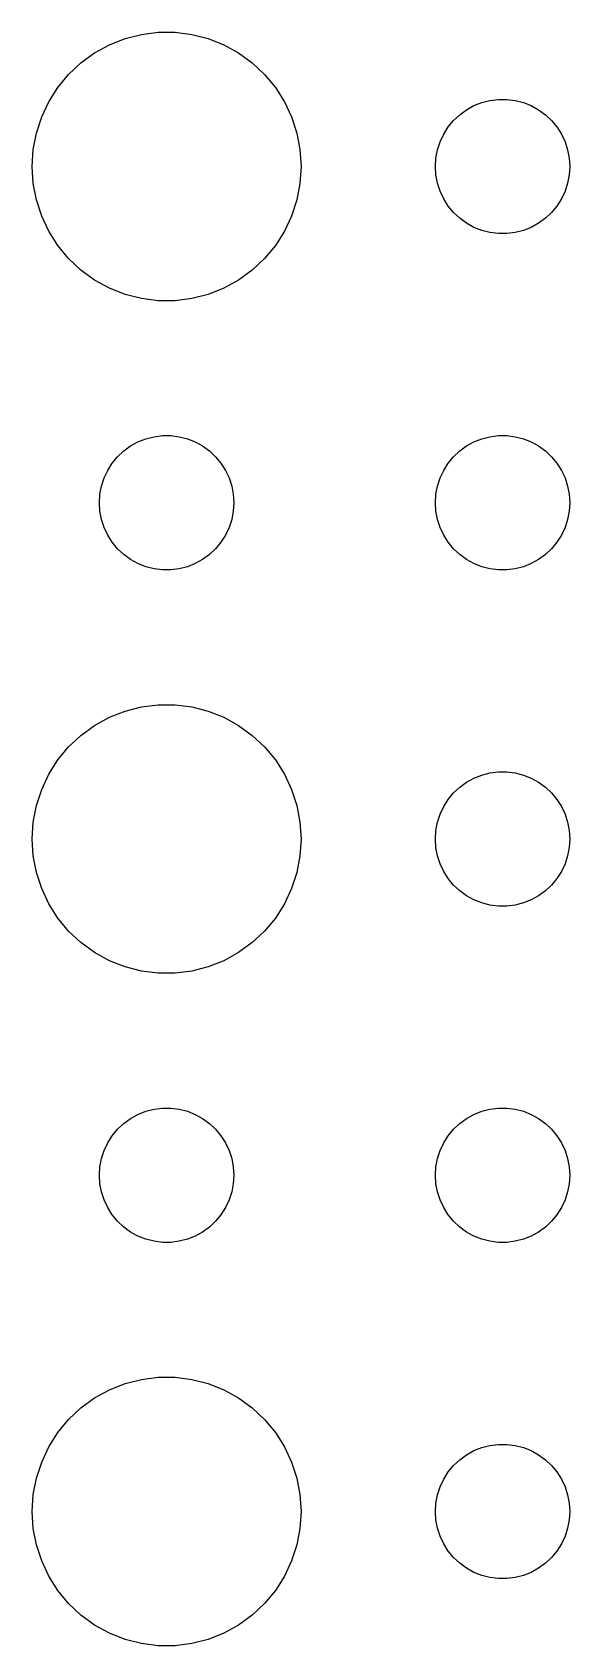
# Model space of a CAD drawing. Header units: metres. Extents: x -150 to 150, y -149 to 149.
# Drawn here: x -115.5 to -103.5, y -115.49 to -79.51 of the extents above; entities that cross this region are included whole.
import ezdxf

# ---------------------------------------------------------------- set-up
doc = ezdxf.new("R2010")
doc.units = ezdxf.units.M

msp = doc.modelspace()

# ---------------------------------------------------------------- linework, layer by layer
for p, q in [((-113.062, -79.5531), (-112.688, -79.5059)), ((-112.688, -79.5059), (-112.312, -79.5059)), ((-112.312, -79.5059), (-111.938, -79.5531)), ((-114.107, -79.967), (-113.777, -79.7855)), ((-113.777, -79.7855), (-113.427, -79.6468)), ((-113.427, -79.6468), (-113.062, -79.5531)), ((-111.938, -79.5531), (-111.573, -79.6468)), ((-111.573, -79.6468), (-111.223, -79.7855)), ((-111.223, -79.7855), (-110.893, -79.967)), ((-114.687, -80.4464), (-114.412, -80.1885)), ((-114.412, -80.1885), (-114.107, -79.967)), ((-110.893, -79.967), (-110.588, -80.1885)), ((-110.588, -80.1885), (-110.313, -80.4464)), ((-114.927, -80.7366), (-114.687, -80.4464)), ((-110.313, -80.4464), (-110.073, -80.7366)), ((-115.129, -81.0547), (-114.927, -80.7366)), ((-110.073, -80.7366), (-109.871, -81.0547)), ((-115.289, -81.3956), (-115.129, -81.0547)), ((-109.871, -81.0547), (-109.711, -81.3956)), ((-105.956, -81.3442), (-105.804, -81.2335)), ((-105.804, -81.2335), (-105.639, -81.1428)), ((-105.639, -81.1428), (-105.464, -81.0734)), ((-105.464, -81.0734), (-105.281, -81.0266)), ((-105.281, -81.0266), (-105.094, -81.003)), ((-105.094, -81.003), (-104.906, -81.003)), ((-104.906, -81.003), (-104.719, -81.0266)), ((-104.719, -81.0266), (-104.536, -81.0734)), ((-104.536, -81.0734), (-104.361, -81.1428)), ((-104.361, -81.1428), (-104.196, -81.2335)), ((-104.196, -81.2335), (-104.044, -81.3442)), ((-115.406, -81.7539), (-115.289, -81.3956)), ((-109.711, -81.3956), (-109.594, -81.7539)), ((-106.314, -81.7774), (-106.214, -81.6183)), ((-106.214, -81.6183), (-106.093, -81.4732)), ((-106.093, -81.4732), (-105.956, -81.3442)), ((-104.044, -81.3442), (-103.907, -81.4732)), ((-103.907, -81.4732), (-103.786, -81.6183)), ((-103.786, -81.6183), (-103.686, -81.7774)), ((-115.476, -82.124), (-115.406, -81.7539)), ((-109.594, -81.7539), (-109.524, -82.124)), ((-106.453, -82.127), (-106.395, -81.9478)), ((-106.395, -81.9478), (-106.314, -81.7774)), ((-103.686, -81.7774), (-103.605, -81.9478)), ((-103.605, -81.9478), (-103.547, -82.127)), ((-115.5, -82.5), (-115.476, -82.124)), ((-109.524, -82.124), (-109.5, -82.5)), ((-106.5, -82.5), (-106.488, -82.312)), ((-106.488, -82.312), (-106.453, -82.127)), ((-103.547, -82.127), (-103.512, -82.312)), ((-103.512, -82.312), (-103.5, -82.5)), ((-115.476, -82.876), (-115.5, -82.5)), ((-109.5, -82.5), (-109.524, -82.876)), ((-106.488, -82.688), (-106.5, -82.5)), ((-106.453, -82.873), (-106.488, -82.688)), ((-103.512, -82.688), (-103.547, -82.873)), ((-103.5, -82.5), (-103.512, -82.688)), ((-115.406, -83.2461), (-115.476, -82.876)), ((-109.524, -82.876), (-109.594, -83.2461)), ((-106.395, -83.0522), (-106.453, -82.873)), ((-106.314, -83.2226), (-106.395, -83.0522)), ((-103.605, -83.0522), (-103.686, -83.2226)), ((-103.547, -82.873), (-103.605, -83.0522)), ((-115.289, -83.6044), (-115.406, -83.2461)), ((-109.594, -83.2461), (-109.711, -83.6044)), ((-106.214, -83.3817), (-106.314, -83.2226)), ((-106.093, -83.5268), (-106.214, -83.3817)), ((-103.786, -83.3817), (-103.907, -83.5268)), ((-103.686, -83.2226), (-103.786, -83.3817)), ((-115.129, -83.9453), (-115.289, -83.6044)), ((-109.711, -83.6044), (-109.871, -83.9453)), ((-105.956, -83.6558), (-106.093, -83.5268)), ((-105.804, -83.7665), (-105.956, -83.6558)), ((-105.639, -83.8572), (-105.804, -83.7665)), ((-104.196, -83.7665), (-104.361, -83.8572)), ((-104.044, -83.6558), (-104.196, -83.7665)), ((-103.907, -83.5268), (-104.044, -83.6558)), ((-114.927, -84.2634), (-115.129, -83.9453)), ((-109.871, -83.9453), (-110.073, -84.2634)), ((-105.464, -83.9266), (-105.639, -83.8572)), ((-105.281, -83.9734), (-105.464, -83.9266)), ((-105.094, -83.997), (-105.281, -83.9734)), ((-104.906, -83.997), (-105.094, -83.997)), ((-104.719, -83.9734), (-104.906, -83.997)), ((-104.536, -83.9266), (-104.719, -83.9734)), ((-104.361, -83.8572), (-104.536, -83.9266)), ((-114.687, -84.5536), (-114.927, -84.2634)), ((-114.412, -84.8115), (-114.687, -84.5536)), ((-110.313, -84.5536), (-110.588, -84.8115)), ((-110.073, -84.2634), (-110.313, -84.5536)), ((-114.107, -85.033), (-114.412, -84.8115)), ((-110.588, -84.8115), (-110.893, -85.033)), ((-113.777, -85.2145), (-114.107, -85.033)), ((-113.427, -85.3532), (-113.777, -85.2145)), ((-111.223, -85.2145), (-111.573, -85.3532)), ((-110.893, -85.033), (-111.223, -85.2145)), ((-113.062, -85.4469), (-113.427, -85.3532)), ((-112.688, -85.4941), (-113.062, -85.4469)), ((-112.312, -85.4941), (-112.688, -85.4941)), ((-111.938, -85.4469), (-112.312, -85.4941)), ((-111.573, -85.3532), (-111.938, -85.4469)), ((-112.964, -88.5734), (-112.781, -88.5266)), ((-112.781, -88.5266), (-112.594, -88.503)), ((-112.594, -88.503), (-112.406, -88.503)), ((-112.406, -88.503), (-112.219, -88.5266)), ((-112.219, -88.5266), (-112.036, -88.5734)), ((-105.464, -88.5734), (-105.281, -88.5266)), ((-105.281, -88.5266), (-105.094, -88.503)), ((-105.094, -88.503), (-104.906, -88.503)), ((-104.906, -88.503), (-104.719, -88.5266)), ((-104.719, -88.5266), (-104.536, -88.5734)), ((-113.593, -88.9732), (-113.456, -88.8442)), ((-113.456, -88.8442), (-113.304, -88.7335)), ((-113.304, -88.7335), (-113.139, -88.6428)), ((-113.139, -88.6428), (-112.964, -88.5734)), ((-112.036, -88.5734), (-111.861, -88.6428)), ((-111.861, -88.6428), (-111.696, -88.7335)), ((-111.696, -88.7335), (-111.544, -88.8442)), ((-111.544, -88.8442), (-111.407, -88.9732)), ((-106.093, -88.9732), (-105.956, -88.8442)), ((-105.956, -88.8442), (-105.804, -88.7335)), ((-105.804, -88.7335), (-105.639, -88.6428)), ((-105.639, -88.6428), (-105.464, -88.5734)), ((-104.536, -88.5734), (-104.361, -88.6428)), ((-104.361, -88.6428), (-104.196, -88.7335)), ((-104.196, -88.7335), (-104.044, -88.8442)), ((-104.044, -88.8442), (-103.907, -88.9732)), ((-113.814, -89.2774), (-113.714, -89.1183)), ((-113.714, -89.1183), (-113.593, -88.9732)), ((-111.407, -88.9732), (-111.286, -89.1183)), ((-111.286, -89.1183), (-111.186, -89.2774)), ((-106.314, -89.2774), (-106.214, -89.1183)), ((-106.214, -89.1183), (-106.093, -88.9732)), ((-103.907, -88.9732), (-103.786, -89.1183)), ((-103.786, -89.1183), (-103.686, -89.2774)), ((-113.953, -89.627), (-113.895, -89.4478)), ((-113.895, -89.4478), (-113.814, -89.2774)), ((-111.186, -89.2774), (-111.105, -89.4478)), ((-111.105, -89.4478), (-111.047, -89.627)), ((-106.453, -89.627), (-106.395, -89.4478)), ((-106.395, -89.4478), (-106.314, -89.2774)), ((-103.686, -89.2774), (-103.605, -89.4478)), ((-103.605, -89.4478), (-103.547, -89.627)), ((-114, -90), (-113.988, -89.812)), ((-113.988, -89.812), (-113.953, -89.627)), ((-111.047, -89.627), (-111.012, -89.812)), ((-111.012, -89.812), (-111, -90)), ((-106.5, -90), (-106.488, -89.812)), ((-106.488, -89.812), (-106.453, -89.627)), ((-103.547, -89.627), (-103.512, -89.812)), ((-103.512, -89.812), (-103.5, -90)), ((-113.988, -90.188), (-114, -90)), ((-113.953, -90.373), (-113.988, -90.188)), ((-111.012, -90.188), (-111.047, -90.373)), ((-111, -90), (-111.012, -90.188)), ((-106.488, -90.188), (-106.5, -90)), ((-106.453, -90.373), (-106.488, -90.188)), ((-103.512, -90.188), (-103.547, -90.373)), ((-103.5, -90), (-103.512, -90.188)), ((-113.895, -90.5522), (-113.953, -90.373)), ((-113.814, -90.7226), (-113.895, -90.5522)), ((-111.105, -90.5522), (-111.186, -90.7226)), ((-111.047, -90.373), (-111.105, -90.5522)), ((-106.395, -90.5522), (-106.453, -90.373)), ((-106.314, -90.7226), (-106.395, -90.5522)), ((-103.605, -90.5522), (-103.686, -90.7226)), ((-103.547, -90.373), (-103.605, -90.5522)), ((-113.714, -90.8817), (-113.814, -90.7226)), ((-113.593, -91.0268), (-113.714, -90.8817)), ((-113.456, -91.1558), (-113.593, -91.0268)), ((-111.407, -91.0268), (-111.544, -91.1558)), ((-111.286, -90.8817), (-111.407, -91.0268)), ((-111.186, -90.7226), (-111.286, -90.8817)), ((-106.214, -90.8817), (-106.314, -90.7226)), ((-106.093, -91.0268), (-106.214, -90.8817)), ((-105.956, -91.1558), (-106.093, -91.0268)), ((-103.907, -91.0268), (-104.044, -91.1558)), ((-103.786, -90.8817), (-103.907, -91.0268)), ((-103.686, -90.7226), (-103.786, -90.8817)), ((-113.304, -91.2665), (-113.456, -91.1558)), ((-113.139, -91.3572), (-113.304, -91.2665)), ((-112.964, -91.4266), (-113.139, -91.3572)), ((-111.861, -91.3572), (-112.036, -91.4266)), ((-111.696, -91.2665), (-111.861, -91.3572)), ((-111.544, -91.1558), (-111.696, -91.2665)), ((-105.804, -91.2665), (-105.956, -91.1558)), ((-105.639, -91.3572), (-105.804, -91.2665)), ((-105.464, -91.4266), (-105.639, -91.3572)), ((-104.361, -91.3572), (-104.536, -91.4266)), ((-104.196, -91.2665), (-104.361, -91.3572)), ((-104.044, -91.1558), (-104.196, -91.2665)), ((-112.781, -91.4734), (-112.964, -91.4266)), ((-112.594, -91.497), (-112.781, -91.4734)), ((-112.406, -91.497), (-112.594, -91.497)), ((-112.219, -91.4734), (-112.406, -91.497)), ((-112.036, -91.4266), (-112.219, -91.4734)), ((-105.281, -91.4734), (-105.464, -91.4266)), ((-105.094, -91.497), (-105.281, -91.4734)), ((-104.906, -91.497), (-105.094, -91.497)), ((-104.719, -91.4734), (-104.906, -91.497)), ((-104.536, -91.4266), (-104.719, -91.4734)), ((-113.777, -94.7855), (-113.427, -94.6468)), ((-113.427, -94.6468), (-113.062, -94.5531)), ((-113.062, -94.5531), (-112.688, -94.5059)), ((-112.688, -94.5059), (-112.312, -94.5059)), ((-112.312, -94.5059), (-111.938, -94.5531)), ((-111.938, -94.5531), (-111.573, -94.6468)), ((-111.573, -94.6468), (-111.223, -94.7855)), ((-114.412, -95.1885), (-114.107, -94.967)), ((-114.107, -94.967), (-113.777, -94.7855)), ((-111.223, -94.7855), (-110.893, -94.967)), ((-110.893, -94.967), (-110.588, -95.1885)), ((-114.687, -95.4464), (-114.412, -95.1885)), ((-110.588, -95.1885), (-110.313, -95.4464)), ((-114.927, -95.7366), (-114.687, -95.4464)), ((-110.313, -95.4464), (-110.073, -95.7366)), ((-115.289, -96.3956), (-115.129, -96.0547)), ((-115.129, -96.0547), (-114.927, -95.7366)), ((-110.073, -95.7366), (-109.871, -96.0547)), ((-109.871, -96.0547), (-109.711, -96.3956)), ((-105.639, -96.1428), (-105.464, -96.0734)), ((-105.464, -96.0734), (-105.281, -96.0266)), ((-105.281, -96.0266), (-105.094, -96.003)), ((-105.094, -96.003), (-104.906, -96.003)), ((-104.906, -96.003), (-104.719, -96.0266)), ((-104.719, -96.0266), (-104.536, -96.0734)), ((-104.536, -96.0734), (-104.361, -96.1428)), ((-115.406, -96.7539), (-115.289, -96.3956)), ((-109.711, -96.3956), (-109.594, -96.7539)), ((-106.093, -96.4732), (-105.956, -96.3442)), ((-105.956, -96.3442), (-105.804, -96.2335)), ((-105.804, -96.2335), (-105.639, -96.1428)), ((-104.361, -96.1428), (-104.196, -96.2335)), ((-104.196, -96.2335), (-104.044, -96.3442)), ((-104.044, -96.3442), (-103.907, -96.4732)), ((-115.476, -97.124), (-115.406, -96.7539)), ((-109.594, -96.7539), (-109.524, -97.124)), ((-106.395, -96.9478), (-106.314, -96.7774)), ((-106.314, -96.7774), (-106.214, -96.6183)), ((-106.214, -96.6183), (-106.093, -96.4732)), ((-103.907, -96.4732), (-103.786, -96.6183)), ((-103.786, -96.6183), (-103.686, -96.7774)), ((-103.686, -96.7774), (-103.605, -96.9478)), ((-115.5, -97.5), (-115.476, -97.124)), ((-109.524, -97.124), (-109.5, -97.5)), ((-106.488, -97.312), (-106.453, -97.127)), ((-106.453, -97.127), (-106.395, -96.9478)), ((-103.605, -96.9478), (-103.547, -97.127)), ((-103.547, -97.127), (-103.512, -97.312)), ((-115.476, -97.876), (-115.5, -97.5)), ((-109.5, -97.5), (-109.524, -97.876)), ((-106.5, -97.5), (-106.488, -97.312)), ((-106.488, -97.688), (-106.5, -97.5)), ((-103.512, -97.312), (-103.5, -97.5)), ((-103.5, -97.5), (-103.512, -97.688)), ((-115.406, -98.2461), (-115.476, -97.876)), ((-109.524, -97.876), (-109.594, -98.2461)), ((-106.453, -97.873), (-106.488, -97.688)), ((-106.395, -98.0522), (-106.453, -97.873)), ((-103.547, -97.873), (-103.605, -98.0522)), ((-103.512, -97.688), (-103.547, -97.873)), ((-115.289, -98.6044), (-115.406, -98.2461)), ((-109.594, -98.2461), (-109.711, -98.6044)), ((-106.314, -98.2226), (-106.395, -98.0522)), ((-106.214, -98.3817), (-106.314, -98.2226)), ((-103.686, -98.2226), (-103.786, -98.3817)), ((-103.605, -98.0522), (-103.686, -98.2226)), ((-115.129, -98.9453), (-115.289, -98.6044)), ((-109.711, -98.6044), (-109.871, -98.9453)), ((-106.093, -98.5268), (-106.214, -98.3817)), ((-105.956, -98.6558), (-106.093, -98.5268)), ((-103.907, -98.5268), (-104.044, -98.6558)), ((-103.786, -98.3817), (-103.907, -98.5268)), ((-114.927, -99.2634), (-115.129, -98.9453)), ((-109.871, -98.9453), (-110.073, -99.2634)), ((-105.804, -98.7665), (-105.956, -98.6558)), ((-105.639, -98.8572), (-105.804, -98.7665)), ((-105.464, -98.9266), (-105.639, -98.8572)), ((-105.281, -98.9734), (-105.464, -98.9266)), ((-104.536, -98.9266), (-104.719, -98.9734)), ((-104.361, -98.8572), (-104.536, -98.9266)), ((-104.196, -98.7665), (-104.361, -98.8572)), ((-104.044, -98.6558), (-104.196, -98.7665)), ((-114.687, -99.5536), (-114.927, -99.2634)), ((-110.073, -99.2634), (-110.313, -99.5536)), ((-105.094, -98.997), (-105.281, -98.9734)), ((-104.906, -98.997), (-105.094, -98.997)), ((-104.719, -98.9734), (-104.906, -98.997)), ((-114.412, -99.8115), (-114.687, -99.5536)), ((-110.313, -99.5536), (-110.588, -99.8115)), ((-114.107, -100.033), (-114.412, -99.8115)), ((-113.777, -100.214), (-114.107, -100.033)), ((-110.893, -100.033), (-111.223, -100.214)), ((-110.588, -99.8115), (-110.893, -100.033)), ((-113.427, -100.353), (-113.777, -100.214)), ((-113.062, -100.447), (-113.427, -100.353)), ((-111.573, -100.353), (-111.938, -100.447)), ((-111.223, -100.214), (-111.573, -100.353)), ((-112.688, -100.494), (-113.062, -100.447)), ((-112.312, -100.494), (-112.688, -100.494)), ((-111.938, -100.447), (-112.312, -100.494)), ((-113.304, -103.734), (-113.139, -103.643)), ((-113.139, -103.643), (-112.964, -103.573)), ((-112.964, -103.573), (-112.781, -103.527)), ((-112.781, -103.527), (-112.594, -103.503)), ((-112.594, -103.503), (-112.406, -103.503)), ((-112.406, -103.503), (-112.219, -103.527)), ((-112.219, -103.527), (-112.036, -103.573)), ((-112.036, -103.573), (-111.861, -103.643)), ((-111.861, -103.643), (-111.696, -103.734)), ((-105.804, -103.734), (-105.639, -103.643)), ((-105.639, -103.643), (-105.464, -103.573)), ((-105.464, -103.573), (-105.281, -103.527)), ((-105.281, -103.527), (-105.094, -103.503)), ((-105.094, -103.503), (-104.906, -103.503)), ((-104.906, -103.503), (-104.719, -103.527)), ((-104.719, -103.527), (-104.536, -103.573)), ((-104.536, -103.573), (-104.361, -103.643)), ((-104.361, -103.643), (-104.196, -103.734)), ((-113.714, -104.118), (-113.593, -103.973)), ((-113.593, -103.973), (-113.456, -103.844)), ((-113.456, -103.844), (-113.304, -103.734)), ((-111.696, -103.734), (-111.544, -103.844)), ((-111.544, -103.844), (-111.407, -103.973)), ((-111.407, -103.973), (-111.286, -104.118)), ((-106.214, -104.118), (-106.093, -103.973)), ((-106.093, -103.973), (-105.956, -103.844)), ((-105.956, -103.844), (-105.804, -103.734)), ((-104.196, -103.734), (-104.044, -103.844)), ((-104.044, -103.844), (-103.907, -103.973)), ((-103.907, -103.973), (-103.786, -104.118)), ((-113.895, -104.448), (-113.814, -104.277)), ((-113.814, -104.277), (-113.714, -104.118)), ((-111.286, -104.118), (-111.186, -104.277)), ((-111.186, -104.277), (-111.105, -104.448)), ((-106.395, -104.448), (-106.314, -104.277)), ((-106.314, -104.277), (-106.214, -104.118)), ((-103.786, -104.118), (-103.686, -104.277)), ((-103.686, -104.277), (-103.605, -104.448)), ((-113.988, -104.812), (-113.953, -104.627)), ((-113.953, -104.627), (-113.895, -104.448)), ((-111.105, -104.448), (-111.047, -104.627)), ((-111.047, -104.627), (-111.012, -104.812)), ((-106.488, -104.812), (-106.453, -104.627)), ((-106.453, -104.627), (-106.395, -104.448)), ((-103.605, -104.448), (-103.547, -104.627)), ((-103.547, -104.627), (-103.512, -104.812)), ((-114, -105), (-113.988, -104.812)), ((-113.988, -105.188), (-114, -105)), ((-111.012, -104.812), (-111, -105)), ((-111, -105), (-111.012, -105.188)), ((-106.5, -105), (-106.488, -104.812)), ((-106.488, -105.188), (-106.5, -105)), ((-103.512, -104.812), (-103.5, -105)), ((-103.5, -105), (-103.512, -105.188)), ((-113.953, -105.373), (-113.988, -105.188)), ((-113.895, -105.552), (-113.953, -105.373)), ((-111.047, -105.373), (-111.105, -105.552)), ((-111.012, -105.188), (-111.047, -105.373)), ((-106.453, -105.373), (-106.488, -105.188)), ((-106.395, -105.552), (-106.453, -105.373)), ((-103.547, -105.373), (-103.605, -105.552)), ((-103.512, -105.188), (-103.547, -105.373)), ((-113.814, -105.723), (-113.895, -105.552)), ((-113.714, -105.882), (-113.814, -105.723)), ((-111.186, -105.723), (-111.286, -105.882)), ((-111.105, -105.552), (-111.186, -105.723)), ((-106.314, -105.723), (-106.395, -105.552)), ((-106.214, -105.882), (-106.314, -105.723)), ((-103.686, -105.723), (-103.786, -105.882)), ((-103.605, -105.552), (-103.686, -105.723)), ((-113.593, -106.027), (-113.714, -105.882)), ((-113.456, -106.156), (-113.593, -106.027)), ((-113.304, -106.266), (-113.456, -106.156)), ((-111.544, -106.156), (-111.696, -106.266)), ((-111.407, -106.027), (-111.544, -106.156)), ((-111.286, -105.882), (-111.407, -106.027)), ((-106.093, -106.027), (-106.214, -105.882)), ((-105.956, -106.156), (-106.093, -106.027)), ((-105.804, -106.266), (-105.956, -106.156)), ((-104.044, -106.156), (-104.196, -106.266)), ((-103.907, -106.027), (-104.044, -106.156)), ((-103.786, -105.882), (-103.907, -106.027)), ((-113.139, -106.357), (-113.304, -106.266)), ((-112.964, -106.427), (-113.139, -106.357)), ((-112.781, -106.473), (-112.964, -106.427)), ((-112.594, -106.497), (-112.781, -106.473)), ((-112.406, -106.497), (-112.594, -106.497)), ((-112.219, -106.473), (-112.406, -106.497)), ((-112.036, -106.427), (-112.219, -106.473)), ((-111.861, -106.357), (-112.036, -106.427)), ((-111.696, -106.266), (-111.861, -106.357)), ((-105.639, -106.357), (-105.804, -106.266)), ((-105.464, -106.427), (-105.639, -106.357)), ((-105.281, -106.473), (-105.464, -106.427)), ((-105.094, -106.497), (-105.281, -106.473)), ((-104.906, -106.497), (-105.094, -106.497)), ((-104.719, -106.473), (-104.906, -106.497)), ((-104.536, -106.427), (-104.719, -106.473)), ((-104.361, -106.357), (-104.536, -106.427)), ((-104.196, -106.266), (-104.361, -106.357)), ((-113.777, -109.786), (-113.427, -109.647)), ((-113.427, -109.647), (-113.062, -109.553)), ((-113.062, -109.553), (-112.688, -109.506)), ((-112.688, -109.506), (-112.312, -109.506)), ((-112.312, -109.506), (-111.938, -109.553)), ((-111.938, -109.553), (-111.573, -109.647)), ((-111.573, -109.647), (-111.223, -109.786)), ((-114.412, -110.188), (-114.107, -109.967)), ((-114.107, -109.967), (-113.777, -109.786)), ((-111.223, -109.786), (-110.893, -109.967)), ((-110.893, -109.967), (-110.588, -110.188)), ((-114.927, -110.737), (-114.687, -110.446)), ((-114.687, -110.446), (-114.412, -110.188)), ((-110.588, -110.188), (-110.313, -110.446)), ((-110.313, -110.446), (-110.073, -110.737)), ((-115.129, -111.055), (-114.927, -110.737)), ((-110.073, -110.737), (-109.871, -111.055)), ((-115.289, -111.396), (-115.129, -111.055)), ((-109.871, -111.055), (-109.711, -111.396)), ((-105.804, -111.234), (-105.639, -111.143)), ((-105.639, -111.143), (-105.464, -111.073)), ((-105.464, -111.073), (-105.281, -111.027)), ((-105.281, -111.027), (-105.094, -111.003)), ((-105.094, -111.003), (-104.906, -111.003)), ((-104.906, -111.003), (-104.719, -111.027)), ((-104.719, -111.027), (-104.536, -111.073)), ((-104.536, -111.073), (-104.361, -111.143)), ((-104.361, -111.143), (-104.196, -111.234)), ((-115.406, -111.754), (-115.289, -111.396)), ((-109.711, -111.396), (-109.594, -111.754)), ((-106.214, -111.618), (-106.093, -111.473)), ((-106.093, -111.473), (-105.956, -111.344)), ((-105.956, -111.344), (-105.804, -111.234)), ((-104.196, -111.234), (-104.044, -111.344)), ((-104.044, -111.344), (-103.907, -111.473)), ((-103.907, -111.473), (-103.786, -111.618)), ((-115.476, -112.124), (-115.406, -111.754)), ((-109.594, -111.754), (-109.524, -112.124)), ((-106.395, -111.948), (-106.314, -111.777)), ((-106.314, -111.777), (-106.214, -111.618)), ((-103.786, -111.618), (-103.686, -111.777)), ((-103.686, -111.777), (-103.605, -111.948)), ((-115.5, -112.5), (-115.476, -112.124)), ((-109.524, -112.124), (-109.5, -112.5)), ((-106.488, -112.312), (-106.453, -112.127)), ((-106.453, -112.127), (-106.395, -111.948)), ((-103.605, -111.948), (-103.547, -112.127)), ((-103.547, -112.127), (-103.512, -112.312)), ((-115.476, -112.876), (-115.5, -112.5)), ((-109.5, -112.5), (-109.524, -112.876)), ((-106.5, -112.5), (-106.488, -112.312)), ((-106.488, -112.688), (-106.5, -112.5)), ((-103.512, -112.312), (-103.5, -112.5)), ((-103.5, -112.5), (-103.512, -112.688)), ((-115.406, -113.246), (-115.476, -112.876)), ((-109.524, -112.876), (-109.594, -113.246)), ((-106.453, -112.873), (-106.488, -112.688)), ((-106.395, -113.052), (-106.453, -112.873)), ((-103.547, -112.873), (-103.605, -113.052)), ((-103.512, -112.688), (-103.547, -112.873)), ((-115.289, -113.604), (-115.406, -113.246)), ((-109.594, -113.246), (-109.711, -113.604)), ((-106.314, -113.223), (-106.395, -113.052)), ((-106.214, -113.382), (-106.314, -113.223)), ((-103.686, -113.223), (-103.786, -113.382)), ((-103.605, -113.052), (-103.686, -113.223)), ((-115.129, -113.945), (-115.289, -113.604)), ((-109.711, -113.604), (-109.871, -113.945)), ((-106.093, -113.527), (-106.214, -113.382)), ((-105.956, -113.656), (-106.093, -113.527)), ((-105.804, -113.766), (-105.956, -113.656)), ((-104.044, -113.656), (-104.196, -113.766)), ((-103.907, -113.527), (-104.044, -113.656)), ((-103.786, -113.382), (-103.907, -113.527)), ((-114.927, -114.263), (-115.129, -113.945)), ((-109.871, -113.945), (-110.073, -114.263)), ((-105.639, -113.857), (-105.804, -113.766)), ((-105.464, -113.927), (-105.639, -113.857)), ((-105.281, -113.973), (-105.464, -113.927)), ((-105.094, -113.997), (-105.281, -113.973)), ((-104.906, -113.997), (-105.094, -113.997)), ((-104.719, -113.973), (-104.906, -113.997)), ((-104.536, -113.927), (-104.719, -113.973)), ((-104.361, -113.857), (-104.536, -113.927)), ((-104.196, -113.766), (-104.361, -113.857)), ((-114.687, -114.554), (-114.927, -114.263)), ((-110.073, -114.263), (-110.313, -114.554)), ((-114.412, -114.812), (-114.687, -114.554)), ((-110.313, -114.554), (-110.588, -114.812)), ((-114.107, -115.033), (-114.412, -114.812)), ((-113.777, -115.214), (-114.107, -115.033)), ((-110.893, -115.033), (-111.223, -115.214)), ((-110.588, -114.812), (-110.893, -115.033)), ((-113.427, -115.353), (-113.777, -115.214)), ((-113.062, -115.447), (-113.427, -115.353)), ((-112.688, -115.494), (-113.062, -115.447)), ((-112.312, -115.494), (-112.688, -115.494)), ((-111.938, -115.447), (-112.312, -115.494)), ((-111.573, -115.353), (-111.938, -115.447)), ((-111.223, -115.214), (-111.573, -115.353))]:
    msp.add_line(p, q)

doc.saveas('drawing.dxf')
